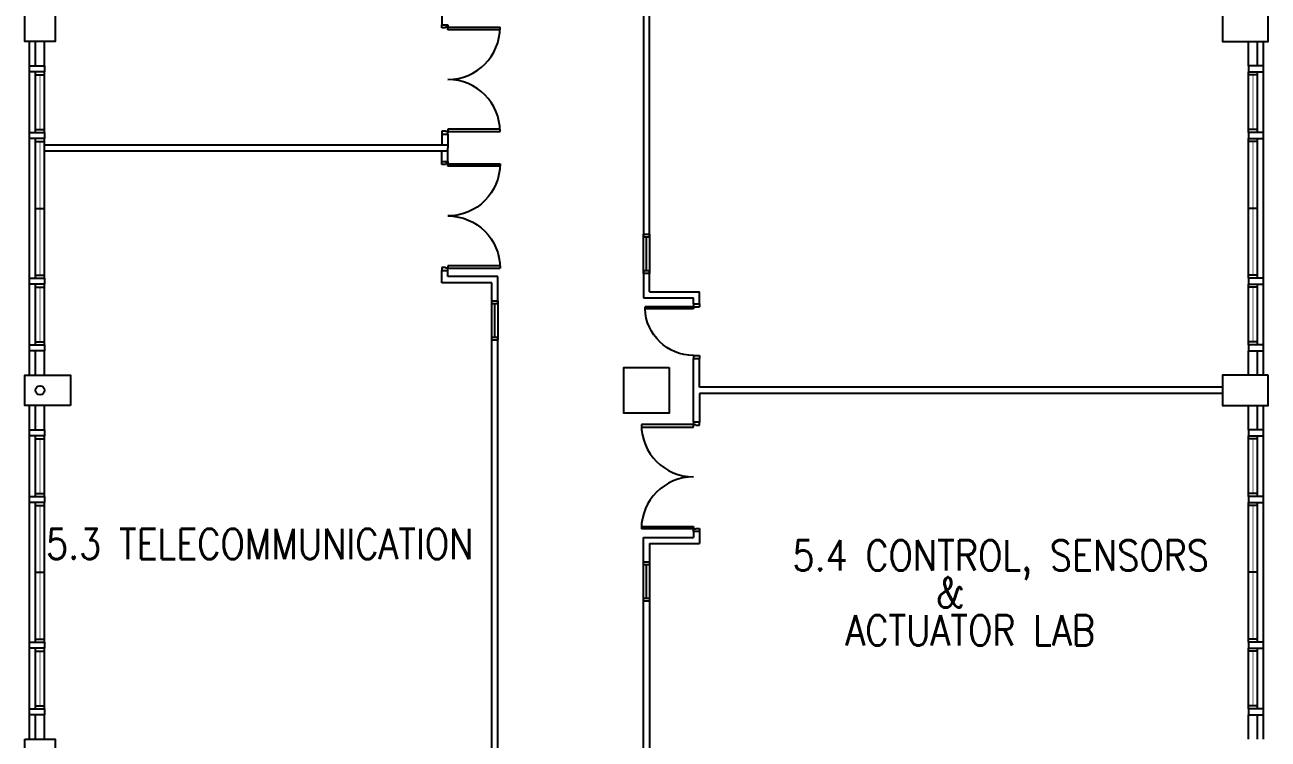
# Model space of a CAD drawing. Extents: x 2508799 to 2625178, y -845223 to -762524.
# Drawn here: x 2508799 to 2529299, y -832174 to -820399 of the extents above; entities that cross this region are included whole.
import ezdxf
from ezdxf.enums import TextEntityAlignment as Align

# ---------------------------------------------------------------- set-up
doc = ezdxf.new("R2010")
doc.units = 0
doc.header["$LTSCALE"] = 10
doc.header["$MEASUREMENT"] = 0
doc.layers.get('0').update_dxf_attribs({"linetype": 'CONTINUOUS'})
for name, color, linetype in [('COL', 3, 'CONTINUOUS'), ('DOOR', 5, 'CONTINUOUS'), ('DR', 7, 'CONTINUOUS'), ('LINE', 7, 'CONTINUOUS'), ('partition', 7, 'CONTINUOUS'), ('RWDP', 145, 'CONTINUOUS'), ('stair', 7, 'CONTINUOUS'), ('T50', 4, 'CONTINUOUS'), ('WALL', 2, 'CONTINUOUS'), ('WIN', 5, 'CONTINUOUS')]:
    doc.layers.add(name, color=color, linetype=linetype)
doc.styles.add('ROMANS', font='romans')

# ---------------------------------------------------------------- blocks, each defined once
blk = doc.blocks.new('FG')
at = {"layer": 'LINE', "linetype": 'Continuous'}
for points in [[(0, 0), (50, 0), (50, 100), (0, 100)], [(600, 0), (650, 0), (650, 100), (600, 100)]]:
    blk.add_lwpolyline(points, close=True, dxfattribs=at)
at = {"layer": 'LINE', "color": 5, "linetype": 'Continuous'}
for points in [[(600, 100), (50, 100)], [(50, 0), (600, 0)]]:
    blk.add_lwpolyline(points, dxfattribs=at)
at = {"layer": 'LINE', "color": 1, "linetype": 'Continuous'}
blk.add_lwpolyline([(50, 50), (600, 50)], dxfattribs=at)
blk = doc.blocks.new('D1800-A')
at = {"layer": 'DR'}
for p, q in [((0, 0), (100, 0)), ((0, -50), (0, 0)), ((100, 0), (100, -40)), ((60, -50), (0, -50)), ((100, -40), (60, -40)), ((60, -40), (60, -50)), ((100, -40), (960, -40)), ((100, -80), (100, -40)), ((959, -80), (100, -80)), ((60, -1750), (0, -1750)), ((0, -1750), (0, -1800)), ((0, -1800), (100, -1800)), ((60, -1760), (60, -1750)), ((100, -1760), (60, -1760)), ((959, -1720), (100, -1720)), ((100, -1720), (100, -1760)), ((100, -1760), (960, -1760)), ((100, -1800), (100, -1760))]:
    blk.add_line(p, q, dxfattribs=at)
for centre, start, end in [((100, -40), 270.0001, 0), ((100, -1760), 0, 90)]:
    blk.add_arc(centre, 860, start, end, dxfattribs=at)
blk = doc.blocks.new('D900')
at = {"layer": 'DOOR', "color": 7}
for p, q in [((50, 100), (50, 899)), ((80, 899), (50, 899)), ((80, 100), (80, 899)), ((0, 100), (0, 0)), ((0, 100), (50, 100)), ((0, 0), (50, 0)), ((50, 100), (50, 0)), ((50, 100), (80, 100)), ((850, 100), (850, 0)), ((850, 100), (900, 100)), ((850, 0), (900, 0)), ((900, 100), (900, 0))]:
    blk.add_line(p, q, dxfattribs=at)
blk.add_arc((50, 100), 800, 0, 87.8509, dxfattribs=at)

msp = doc.modelspace()

# ---------------------------------------------------------------- linework, layer by layer
at = {"color": 0}
for p, q in [((2515674.5, -820199.1), (2515674.5, -820399.1)), ((2508874.5, -826174.1), (2508874.5, -820674.1)), ((2529224.5, -826174.1), (2529224.5, -820674.1)), ((2515674.5, -824649.1), (2515674.5, -824449.1)), ((2515774.5, -824549.1), (2515774.5, -824451)), ((2519824.5, -824999.1), (2519824.5, -824899.1)), ((2519924.5, -824999.1), (2519924.5, -824799.1)), ((2519822.3, -826949.1), (2519822.3, -825899.1)), ((2519924.5, -826374.1), (2519924.5, -825899.1)), ((2519924.5, -826474.1), (2519924.5, -826949.1)), ((2508874.5, -832174.1), (2508874.5, -826674.1)), ((2529224.5, -832174.1), (2529224.5, -826674.1)), ((2519824.5, -828749.1), (2519824.5, -828849.1)), ((2519924.5, -828749.1), (2519924.5, -828949.1))]:
    msp.add_line(p, q, dxfattribs=at)
at = {"layer": 'COL', "color": 0}
for points in [[(2508799.5, -820174.1), (2509299.5, -820174.1), (2509299.5, -820674.1), (2508799.5, -820674.1)], [(2529299.5, -820174.1), (2528549.5, -820174.1), (2528549.5, -820674.1), (2529299.5, -820674.1)], [(2519424.5, -826049.1), (2519424.5, -826799.1), (2518674.5, -826799.1), (2518674.5, -826049.1)], [(2509549.5, -826674.1), (2508799.5, -826674.1), (2508799.5, -826174.1), (2509549.5, -826174.1)], [(2529299.5, -826174.1), (2528549.5, -826174.1), (2528549.5, -826674.1), (2529299.5, -826674.1)], [(2508799.5, -832174.1), (2509299.5, -832174.1), (2509299.5, -832674.1), (2508799.5, -832674.1)]]:
    msp.add_lwpolyline(points, close=True, dxfattribs=at)
at = {"layer": 'partition', "color": 0}
for p, q in [((2509124.5, -822374.1), (2515774.5, -822374.1)), ((2509124.5, -822474.1), (2509124.5, -822374.1)), ((2509124.5, -822474.1), (2515774.5, -822474.1)), ((2516499.5, -824649.1), (2515674.5, -824649.1)), ((2516599.5, -824549.1), (2515774.5, -824549.1)), ((2518999.5, -824899.1), (2519824.5, -824899.1)), ((2519099.5, -824799.1), (2519924.5, -824799.1)), ((2528549.5, -826374.1), (2519924.5, -826374.1)), ((2528549.5, -826474.1), (2519924.5, -826474.1)), ((2518999.5, -828849.1), (2519824.5, -828849.1)), ((2519099.5, -828949.1), (2519924.5, -828949.1))]:
    msp.add_line(p, q, dxfattribs=at)
at = {"layer": 'RWDP', "color": 0}
msp.add_circle((2509049.5, -826424.1), 75, dxfattribs=at)
at = {"layer": 'stair', "color": 0}
for p, q in [((2518999.5, -819647.2), (2518999.5, -820424.1)), ((2519099.5, -820424.1), (2519099.5, -819647.2)), ((2518999.5, -820424.1), (2518999.5, -823899.1)), ((2519099.5, -823899.1), (2519099.5, -820424.1)), ((2515674.5, -822199.1), (2515674.5, -822374.1)), ((2515774.5, -822199.1), (2515774.5, -822424.1)), ((2515774.5, -822649.1), (2515774.5, -822424.1)), ((2515674.5, -822649.1), (2515674.5, -822474.1)), ((2518999.5, -824449.1), (2518999.5, -824899.1)), ((2519099.5, -824799.1), (2519099.5, -824449.1)), ((2516499.5, -824999.1), (2516499.5, -824649.1)), ((2516599.5, -824999.1), (2516599.5, -824549.1)), ((2516499.5, -833574.1), (2516499.5, -825549.1)), ((2516599.5, -833574.1), (2516599.5, -825549.1)), ((2516499.5, -833574.1), (2516499.5, -828106.5)), ((2516599.5, -833574.1), (2516599.5, -828006.5)), ((2518999.5, -829299.1), (2518999.5, -828849.1)), ((2519099.5, -828949.1), (2519099.5, -829299.1)), ((2518999.5, -833514.1), (2518999.5, -829849.1)), ((2519099.5, -829849.1), (2519099.5, -833514.1))]:
    msp.add_line(p, q, dxfattribs=at)
at = {"layer": 'WALL', "color": 0}
for p, q in [((2508974.5, -821074.1), (2508974.5, -820674.1)), ((2509124.5, -821074.1), (2509124.5, -820674.1)), ((2528974.5, -821074.1), (2528974.5, -820674.1)), ((2529124.5, -821074.1), (2529124.5, -820674.1)), ((2508974.5, -826174.1), (2508974.5, -825774.1)), ((2509124.5, -826174.1), (2509124.5, -825774.1)), ((2528974.5, -826174.1), (2528974.5, -825774.1)), ((2529124.5, -826174.1), (2529124.5, -825774.1)), ((2508974.5, -827074.1), (2508974.5, -826674.1)), ((2509124.5, -827074.1), (2509124.5, -826674.1)), ((2528974.5, -827074.1), (2528974.5, -826674.1)), ((2529124.5, -827074.1), (2529124.5, -826674.1)), ((2508974.5, -832174.1), (2508974.5, -831774.1)), ((2509124.5, -832174.1), (2509124.5, -831774.1)), ((2528974.5, -832174.1), (2528974.5, -831774.1)), ((2529124.5, -832174.1), (2529124.5, -831774.1))]:
    msp.add_line(p, q, dxfattribs=at)
for points in [[(2508874.5, -821074.1), (2509124.5, -821074.1), (2509124.5, -821174.1), (2508874.5, -821174.1)], [(2529224.5, -821074.1), (2528974.5, -821074.1), (2528974.5, -821174.1), (2529224.5, -821174.1)], [(2508874.5, -822174.1), (2509124.5, -822174.1), (2509124.5, -822274.1), (2508874.5, -822274.1)], [(2529224.5, -822174.1), (2528974.5, -822174.1), (2528974.5, -822274.1), (2529224.5, -822274.1)], [(2508874.5, -824574.1), (2509124.5, -824574.1), (2509124.5, -824674.1), (2508874.5, -824674.1)], [(2529224.5, -824574.1), (2528974.5, -824574.1), (2528974.5, -824674.1), (2529224.5, -824674.1)], [(2508874.5, -825674.1), (2509124.5, -825674.1), (2509124.5, -825774.1), (2508874.5, -825774.1)], [(2529224.5, -825674.1), (2528974.5, -825674.1), (2528974.5, -825774.1), (2529224.5, -825774.1)], [(2508874.5, -827074.1), (2509124.5, -827074.1), (2509124.5, -827174.1), (2508874.5, -827174.1)], [(2529224.5, -827074.1), (2528974.5, -827074.1), (2528974.5, -827174.1), (2529224.5, -827174.1)], [(2508874.5, -828174.1), (2509124.5, -828174.1), (2509124.5, -828274.1), (2508874.5, -828274.1)], [(2529224.5, -828174.1), (2528974.5, -828174.1), (2528974.5, -828274.1), (2529224.5, -828274.1)], [(2508874.5, -830574.1), (2509124.5, -830574.1), (2509124.5, -830674.1), (2508874.5, -830674.1)], [(2529224.5, -830574.1), (2528974.5, -830574.1), (2528974.5, -830674.1), (2529224.5, -830674.1)], [(2508874.5, -831674.1), (2509124.5, -831674.1), (2509124.5, -831774.1), (2508874.5, -831774.1)], [(2529224.5, -831674.1), (2528974.5, -831674.1), (2528974.5, -831774.1), (2529224.5, -831774.1)]]:
    msp.add_lwpolyline(points, close=True, dxfattribs=at)
at = {"layer": 'WIN', "color": 0}
for p, q in [((2508974.5, -822174.1), (2508974.5, -821174.1)), ((2508974.5, -821224.1), (2509124.5, -821224.1)), ((2509124.5, -822174.1), (2509124.5, -821174.1)), ((2528974.5, -822174.1), (2528974.5, -821174.1)), ((2529124.5, -821224.1), (2528974.5, -821224.1)), ((2529124.5, -822174.1), (2529124.5, -821174.1)), ((2508974.5, -822124.1), (2509124.5, -822124.1)), ((2529124.5, -822124.1), (2528974.5, -822124.1)), ((2508974.5, -824574.1), (2508974.5, -822274.1)), ((2508974.5, -822324.1), (2509124.5, -822324.1)), ((2509124.5, -824574.1), (2509124.5, -822274.1)), ((2528974.5, -824574.1), (2528974.5, -822274.1)), ((2529124.5, -822324.1), (2528974.5, -822324.1)), ((2529124.5, -824574.1), (2529124.5, -822274.1)), ((2508974.5, -823424.1), (2509124.5, -823424.1)), ((2529124.5, -823424.1), (2528974.5, -823424.1)), ((2508974.5, -824524.1), (2509124.5, -824524.1)), ((2508974.5, -825674.1), (2508974.5, -824674.1)), ((2509124.5, -825674.1), (2509124.5, -824674.1)), ((2529124.5, -824524.1), (2528974.5, -824524.1)), ((2528974.5, -825674.1), (2528974.5, -824674.1)), ((2529124.5, -825674.1), (2529124.5, -824674.1)), ((2508974.5, -824724.1), (2509124.5, -824724.1)), ((2529124.5, -824724.1), (2528974.5, -824724.1)), ((2508974.5, -825624.1), (2509124.5, -825624.1)), ((2529124.5, -825624.1), (2528974.5, -825624.1)), ((2508974.5, -828174.1), (2508974.5, -827174.1)), ((2509124.5, -828174.1), (2509124.5, -827174.1)), ((2528974.5, -828174.1), (2528974.5, -827174.1)), ((2529124.5, -828174.1), (2529124.5, -827174.1)), ((2508974.5, -827224.1), (2509124.5, -827224.1)), ((2529124.5, -827224.1), (2528974.5, -827224.1)), ((2508974.5, -828124.1), (2509124.5, -828124.1)), ((2529124.5, -828124.1), (2528974.5, -828124.1)), ((2508974.5, -830574.1), (2508974.5, -828274.1)), ((2508974.5, -828324.1), (2509124.5, -828324.1)), ((2509124.5, -830574.1), (2509124.5, -828274.1)), ((2528974.5, -830574.1), (2528974.5, -828274.1)), ((2529124.5, -828324.1), (2528974.5, -828324.1)), ((2529124.5, -830574.1), (2529124.5, -828274.1)), ((2508974.5, -829424.1), (2509124.5, -829424.1)), ((2529124.5, -829424.1), (2528974.5, -829424.1)), ((2508974.5, -830524.1), (2509124.5, -830524.1)), ((2529124.5, -830524.1), (2528974.5, -830524.1)), ((2508974.5, -831674.1), (2508974.5, -830674.1)), ((2508974.5, -830724.1), (2509124.5, -830724.1)), ((2509124.5, -831674.1), (2509124.5, -830674.1)), ((2528974.5, -831674.1), (2528974.5, -830674.1)), ((2529124.5, -830724.1), (2528974.5, -830724.1)), ((2529124.5, -831674.1), (2529124.5, -830674.1)), ((2508974.5, -831624.1), (2509124.5, -831624.1)), ((2529124.5, -831624.1), (2528974.5, -831624.1))]:
    msp.add_line(p, q, dxfattribs=at)
at = {"layer": 'WIN', "color": 0, "const_width": 10, "flags": 128}
for points in [[(2509049.5, -822124.1), (2509049.5, -821224.1)], [(2529049.5, -822124.1), (2529049.5, -821224.1)], [(2509049.5, -824524.1), (2509049.5, -822324.1)], [(2529049.5, -824524.1), (2529049.5, -822324.1)], [(2509049.5, -824724.1), (2509049.5, -825624.1)], [(2529049.5, -824724.1), (2529049.5, -825624.1)], [(2509049.5, -828124.1), (2509049.5, -827224.1)], [(2529049.5, -828124.1), (2529049.5, -827224.1)], [(2509049.5, -830524.1), (2509049.5, -828324.1)], [(2529049.5, -830524.1), (2529049.5, -828324.1)], [(2509049.5, -830724.1), (2509049.5, -831624.1)], [(2529049.5, -830724.1), (2529049.5, -831624.1)]]:
    msp.add_lwpolyline(points, dxfattribs=at)

# ---------------------------------------------------------------- block references
at = {"layer": 'LINE', "color": 0, "xscale": -1, "rotation": 270}
for p in [(2518999.5, -824499.1), (2516499.5, -825599.1), (2518999.5, -829899.1)]:
    msp.add_blockref('FG', p, dxfattribs=at)
at = {"layer": 'stair', "color": 0}
msp.add_blockref('D1800-A', (2515674.5, -820399.1), dxfattribs=at)
at = {"layer": 'stair', "color": 0, "xscale": -1}
for name, p, rotation in [('D1800-A', (2515674.5, -824449.1), 180), ('D900', (2519924.5, -824999.1), 90)]:
    msp.add_blockref(name, p, dxfattribs=dict(at, rotation=rotation))
at = {"layer": 'stair', "color": 0, "rotation": 180}
msp.add_blockref('D1800-A', (2519924.5, -828749.1), dxfattribs=at)

# ---------------------------------------------------------------- texts
at = {"layer": 'T50', "color": 0, "style": 'ROMANS', "width": 0.85}
msp.add_text('5.3 TELECOMMUNICATION', height=500, dxfattribs=at).set_placement((2509148.1, -829205))
for s, p in [('5.4 CONTROL, SENSORS ', (2525036, -829223)), ('&', (2524055.8, -829752.3)), ('ACTUATOR LAB', (2524387.5, -830380.2))]:
    msp.add_text(s, height=500, dxfattribs=at).set_placement(p, align=Align.MIDDLE)

doc.saveas('drawing.dxf')
